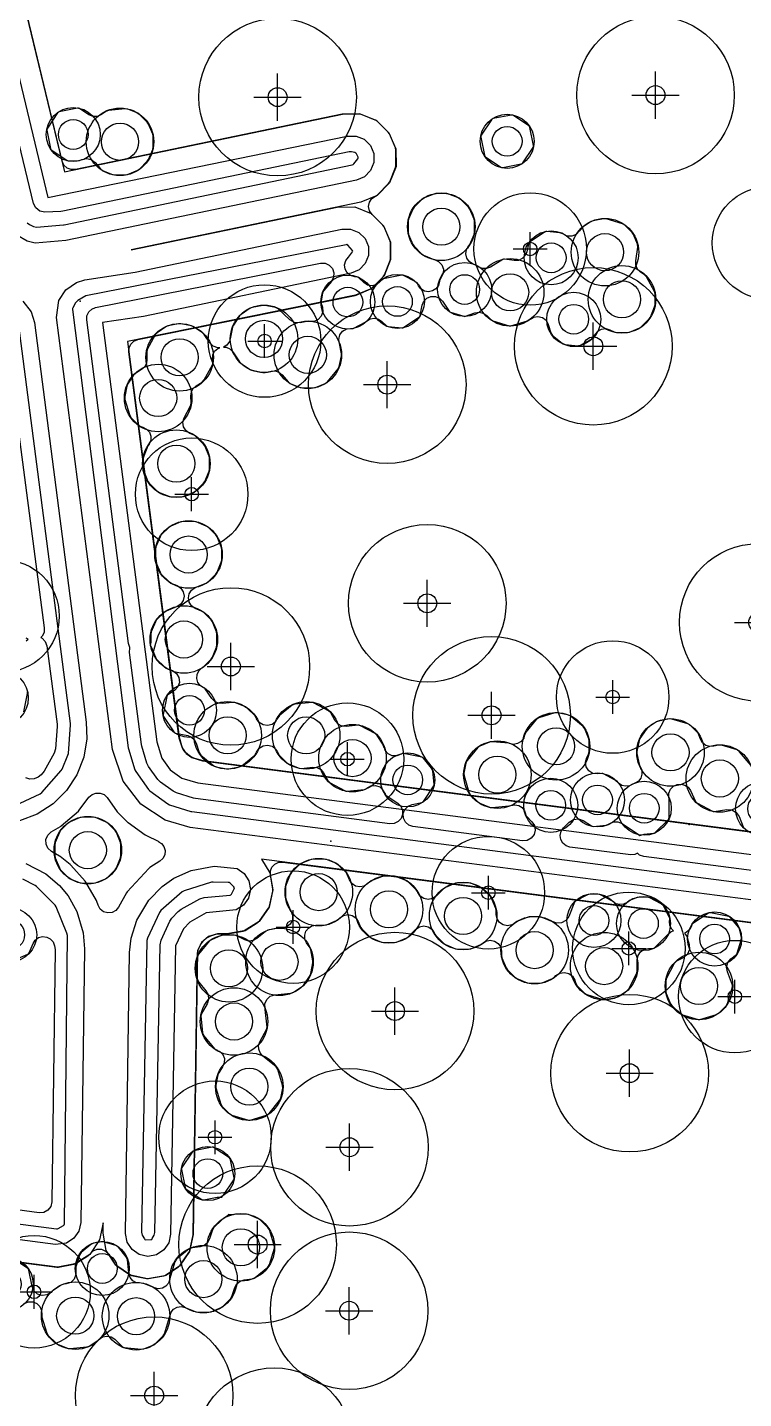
# Model space of a CAD drawing. Header units: metres. Extents: x 8738 to 9560, y -8972 to -7699.
# Drawn here: x 8926.9 to 8958.8, y -8822.8 to -8761.9 of the extents above; entities that cross this region are included whole.
import ezdxf

# ---------------------------------------------------------------- set-up
doc = ezdxf.new("R2010")
doc.units = ezdxf.units.M
for name, color, linetype in [('AI_GREENING_ALLOWED_ZONE', 4, 'Continuous'), ('AI_GREENING_EXCLUSIONS', 1, 'Continuous'), ('AI_GREENING_LAWN', 82, 'Continuous'), ('AI_GREENING_REJECTED', 6, 'Continuous'), ('AI_GREENING_SHRUBS', 92, 'Continuous'), ('AI_GREENING_TREES', 3, 'Continuous')]:
    doc.layers.add(name, color=color, linetype=linetype)

# ---------------------------------------------------------------- blocks, each defined once
blk = doc.blocks.new('AI_TREE')
for p, q in [((0, -0.3), (0, 0.3)), ((-0.3, 0), (0.3, 0))]:
    blk.add_line(p, q)
for radius in [1, 0.12]:
    blk.add_circle((0, 0), radius)
blk = doc.blocks.new('AI_SHRUB')
for radius in [1, 0.55]:
    blk.add_circle((0, 0), radius)

msp = doc.modelspace()

# ---------------------------------------------------------------- linework, layer by layer
at = {"layer": 'AI_GREENING_ALLOWED_ZONE'}
for points in [[(8965.293, -8798.415), (8934.768, -8794.462), (8934.687, -8794.445), (8934.333, -8794.337), (8934.186, -8794.265), (8934.068, -8794.18), (8933.954, -8794.066), (8933.869, -8793.948), (8933.797, -8793.802), (8933.689, -8793.448), (8933.672, -8793.367), (8931.452, -8776.294), (8931.463, -8776.108), (8931.541, -8775.939), (8931.676, -8775.81), (8931.849, -8775.739), (8941.499, -8773.78), (8941.547, -8773.765), (8942.197, -8773.489), (8942.277, -8773.435), (8942.755, -8772.949), (8942.808, -8772.868), (8943.064, -8772.236), (8943.082, -8772.141), (8943.076, -8771.459), (8943.056, -8771.365), (8942.79, -8770.737), (8942.736, -8770.657), (8942.253, -8770.183), (8942.143, -8770.021), (8942.104, -8769.83), (8942.14, -8769.639), (8942.247, -8769.476), (8942.408, -8769.366), (8942.435, -8769.355), (8942.515, -8769.3), (8942.993, -8768.814), (8943.046, -8768.733), (8943.301, -8768.101), (8943.319, -8768.006), (8943.314, -8767.324), (8943.294, -8767.23), (8943.028, -8766.602), (8942.973, -8766.522), (8942.487, -8766.044), (8942.406, -8765.991), (8941.774, -8765.736), (8941.679, -8765.718), (8940.973, -8765.724), (8940.924, -8765.729), (8929.07, -8768.191), (8928.878, -8768.194), (8928.7, -8768.124), (8928.561, -8767.993), (8928.482, -8767.819), (8926.292, -8758.727)], [(8919.961, -8815.882), (8928.247, -8816.946), (8928.324, -8816.944), (8929.004, -8816.818), (8929.094, -8816.782), (8929.666, -8816.411), (8929.77, -8816.309), (8929.773, -8816.313), (8929.861, -8816.227), (8930.043, -8816.155), (8930.238, -8816.157), (8930.417, -8816.234), (8930.553, -8816.374), (8930.846, -8816.825), (8930.913, -8816.894), (8931.475, -8817.28), (8931.564, -8817.318), (8932.231, -8817.46), (8932.327, -8817.461), (8932.998, -8817.337), (8933.088, -8817.301), (8933.659, -8816.93), (8933.729, -8816.862), (8934.115, -8816.3), (8934.153, -8816.212), (8934.3, -8815.52), (8934.305, -8815.472), (8934.501, -8803.008), (8934.548, -8802.806), (8934.63, -8802.628), (8934.756, -8802.461), (8934.911, -8802.327), (8935.094, -8802.226), (8935.307, -8802.161), (8935.463, -8802.14), (8935.782, -8802.147), (8935.83, -8802.144), (8936.526, -8802.022), (8936.616, -8801.987), (8937.192, -8801.621), (8937.262, -8801.554), (8937.653, -8800.996), (8937.692, -8800.908), (8937.841, -8800.242), (8937.843, -8800.146), (8937.736, -8799.534), (8937.738, -8799.348), (8937.809, -8799.176), (8937.937, -8799.041), (8938.106, -8798.963), (8938.292, -8798.952), (8964.78, -8802.381)]]:
    msp.add_lwpolyline(points, dxfattribs=at)
msp.add_lwpolyline([(8928.005, -8798.478), (8927.852, -8798.34), (8927.767, -8798.152), (8927.765, -8797.946), (8927.846, -8797.757), (8927.997, -8797.616), (8928.41, -8797.368), (8928.444, -8797.343), (8929.206, -8796.688), (8929.242, -8796.649), (8929.676, -8796.077), (8929.814, -8795.952), (8929.988, -8795.887), (8930.174, -8795.889), (8930.346, -8795.959), (8930.48, -8796.087), (8930.934, -8796.718), (8930.961, -8796.749), (8931.388, -8797.175), (8931.418, -8797.201), (8932.171, -8797.743), (8932.206, -8797.764), (8932.774, -8798.045), (8932.772, -8798.049), (8932.894, -8798.124), (8933.006, -8798.269), (8933.057, -8798.445), (8933.042, -8798.628), (8932.962, -8798.792), (8932.828, -8798.917), (8932.384, -8799.199), (8932.336, -8799.24), (8931.374, -8800.271), (8931.337, -8800.322), (8930.994, -8800.953), (8930.872, -8801.101), (8930.703, -8801.192), (8930.512, -8801.213), (8930.328, -8801.16), (8930.177, -8801.042), (8930.081, -8800.875), (8930.025, -8800.709), (8930.004, -8800.664), (8929.53, -8799.847), (8929.5, -8799.807), (8928.865, -8799.092), (8928.836, -8799.064), (8928.4, -8798.709), (8928.367, -8798.686), (8928.005, -8798.478)], close=True, dxfattribs=at)
at = {"layer": 'AI_GREENING_EXCLUSIONS'}
for points in [[(8925.258, -8758.646), (8927.843, -8769.426), (8941.152, -8766.703), (8941.542, -8766.7), (8941.903, -8766.846), (8942.182, -8767.119), (8942.334, -8767.479), (8942.337, -8767.869), (8942.191, -8768.231), (8941.918, -8768.509), (8941.558, -8768.661), (8928.642, -8771.341), (8927.284, -8771.462), (8926.931, -8771.376), (8926.475, -8771.1), (8926.142, -8770.676), (8926.006, -8770.334), (8923.365, -8759.504)], [(8926.261, -8758.6), (8928.595, -8768.29), (8940.948, -8765.724), (8941.728, -8765.717), (8942.452, -8766.01), (8943.008, -8766.557), (8943.313, -8767.275), (8943.32, -8768.056), (8943.027, -8768.779), (8942.48, -8769.335), (8941.762, -8769.64), (8931.545, -8771.762), (8940.71, -8769.859), (8941.491, -8769.852), (8942.214, -8770.144), (8942.771, -8770.692), (8943.075, -8771.41), (8943.082, -8772.19), (8942.789, -8772.914), (8942.242, -8773.47), (8941.524, -8773.775), (8931.392, -8775.832), (8933.677, -8793.408), (8933.821, -8793.881), (8934.002, -8794.132), (8934.254, -8794.313), (8934.727, -8794.457), (8965.318, -8798.418)], [(8964.932, -8801.393), (8934.177, -8797.411), (8933.065, -8797.088), (8931.986, -8796.378), (8931.192, -8795.365), (8930.724, -8793.96), (8928.228, -8774.764), (8928.335, -8773.999), (8928.645, -8773.528), (8929.116, -8773.202), (8929.49, -8773.087), (8931.722, -8772.747), (8940.914, -8770.838), (8941.304, -8770.834), (8941.666, -8770.981), (8941.944, -8771.254), (8942.096, -8771.613), (8942.096, -8771.613), (8942.1, -8772.004), (8941.953, -8772.365), (8941.68, -8772.644), (8941.321, -8772.796), (8932.103, -8774.711), (8930.275, -8774.991), (8932.696, -8793.619), (8932.913, -8794.331), (8933.286, -8794.849), (8933.804, -8795.222), (8934.516, -8795.438), (8965.189, -8799.409)], [(8926.739, -8774.038), (8927.102, -8774.506), (8927.248, -8774.98), (8929.556, -8792.733), (8929.579, -8793.472), (8929.445, -8794.298), (8929.143, -8795.076), (8928.681, -8795.781), (8928.08, -8796.374), (8927.375, -8796.824), (8926.594, -8797.117)], [(8964.804, -8802.385), (8937.337, -8798.828), (8937.717, -8799.426), (8937.851, -8800.194), (8937.682, -8800.956), (8937.233, -8801.595), (8936.575, -8802.013), (8935.806, -8802.148), (8935.383, -8802.138), (8934.991, -8802.257), (8934.675, -8802.531), (8934.503, -8802.902), (8934.305, -8815.496), (8934.143, -8816.26), (8933.701, -8816.903), (8933.046, -8817.328), (8932.279, -8817.47), (8931.516, -8817.308), (8930.872, -8816.866), (8930.447, -8816.211), (8930.305, -8815.444), (8930.311, -8814.978), (8930.149, -8815.741), (8929.707, -8816.384), (8929.053, -8816.809), (8928.285, -8816.951), (8919.955, -8815.881)], [(8926.874, -8799.011), (8927.753, -8799.472), (8928.362, -8799.994), (8928.744, -8800.459), (8929.133, -8801.153), (8929.414, -8802.104), (8929.47, -8802.805), (8929.311, -8814.965), (8929.23, -8815.346), (8929.009, -8815.668), (8928.682, -8815.88), (8928.183, -8815.943), (8920.128, -8814.896)]]:
    msp.add_lwpolyline(points, dxfattribs=at)
msp.add_lwpolyline([(8936.213, -8801.081), (8934.891, -8801.214), (8934.16, -8801.617), (8933.872, -8801.926), (8933.523, -8802.678), (8933.305, -8815.483), (8933.224, -8815.865), (8933.003, -8816.187), (8932.676, -8816.399), (8932.292, -8816.47), (8931.91, -8816.389), (8931.589, -8816.168), (8931.376, -8815.841), (8931.305, -8815.457), (8931.474, -8802.966), (8931.549, -8802.336), (8931.8, -8801.536), (8932.337, -8800.64), (8932.929, -8800.037), (8933.45, -8799.674), (8934.213, -8799.329), (8935.24, -8799.134), (8936.256, -8799.234), (8936.575, -8799.458), (8936.784, -8799.787), (8936.852, -8800.171), (8936.767, -8800.552), (8936.543, -8800.872), (8936.213, -8801.081)], close=True, dxfattribs=at)
at = {"layer": 'AI_GREENING_LAWN'}
for points in [[(8926.932, -8770.55), (8927.026, -8770.633), (8927.209, -8770.724), (8927.34, -8770.75), (8928.539, -8770.648), (8928.569, -8770.644), (8941.374, -8767.984), (8941.412, -8767.969), (8941.443, -8767.942), (8941.625, -8767.716), (8941.645, -8767.678), (8941.634, -8767.637), (8941.567, -8767.498), (8941.535, -8767.458), (8941.489, -8767.435), (8941.348, -8767.401), (8941.24, -8767.4), (8928.509, -8770.044), (8928.424, -8770.054), (8927.711, -8770.078), (8927.489, -8770.034), (8927.31, -8769.897), (8927.208, -8769.695), (8924.578, -8758.773)], [(8959.097, -8794.668), (8958.591, -8794.053), (8958.473, -8793.974), (8957.777, -8793.763), (8957.644, -8793.76), (8957.449, -8793.811), (8957.264, -8793.824), (8957.088, -8793.769), (8956.943, -8793.653), (8956.85, -8793.493), (8956.784, -8793.303), (8956.726, -8793.21), (8956.395, -8792.879), (8956.293, -8792.818), (8955.577, -8792.601), (8955.458, -8792.595), (8954.992, -8792.687), (8954.903, -8792.724), (8954.498, -8792.995), (8954.43, -8793.063), (8954.16, -8793.468), (8954.123, -8793.557), (8954.028, -8794.035), (8954.028, -8794.131), (8954.123, -8794.609), (8954.16, -8794.698), (8954.17, -8794.713), (8954.241, -8794.875), (8954.25, -8795.052), (8954.198, -8795.222), (8954.089, -8795.362), (8953.939, -8795.455), (8953.795, -8795.512), (8953.698, -8795.563), (8953.523, -8795.585), (8953.351, -8795.545), (8953.204, -8795.448), (8953.063, -8795.314), (8952.541, -8795.035), (8952.507, -8795.023), (8952.472, -8795.021), (8952.286, -8795.039), (8952.073, -8795.014), (8951.891, -8794.902), (8951.772, -8794.724), (8951.738, -8794.512), (8951.796, -8794.306), (8951.876, -8794.158), (8951.905, -8794.042), (8951.905, -8793.567), (8951.886, -8793.473), (8951.704, -8793.034), (8951.633, -8792.938), (8951.055, -8792.464), (8950.947, -8792.413), (8950.494, -8792.323), (8950.374, -8792.329), (8949.671, -8792.542), (8949.553, -8792.621), (8949.095, -8793.179), (8949.017, -8793.367), (8948.993, -8793.449), (8948.882, -8793.595), (8948.726, -8793.691), (8948.546, -8793.724), (8948.366, -8793.691), (8948.332, -8793.678), (8947.595, -8793.605), (8947.476, -8793.623), (8947.049, -8793.799), (8946.953, -8793.871), (8946.479, -8794.449), (8946.428, -8794.557), (8946.338, -8795.01), (8946.344, -8795.129), (8946.561, -8795.845), (8946.622, -8795.947), (8946.958, -8796.283), (8947.038, -8796.336), (8947.476, -8796.518), (8947.595, -8796.535), (8948.339, -8796.462), (8948.418, -8796.434), (8948.596, -8796.405), (8948.773, -8796.441), (8948.926, -8796.537), (8949.034, -8796.682), (8949.071, -8796.808), (8949.072, -8796.808), (8949.095, -8796.889), (8949.118, -8796.922), (8949.358, -8797.162), (8949.47, -8797.334), (8949.504, -8797.537), (8949.453, -8797.736), (8949.326, -8797.898), (8949.145, -8797.995), (8948.94, -8798.011), (8944.073, -8797.381), (8943.883, -8797.316), (8943.735, -8797.183), (8943.65, -8797.002), (8943.644, -8796.802), (8943.716, -8796.616), (8943.855, -8796.472), (8944.039, -8796.395), (8944.461, -8796.311), (8944.504, -8796.293), (8944.537, -8796.261), (8944.996, -8795.574), (8945.012, -8795.536), (8945.015, -8795.495), (8944.958, -8794.918), (8944.904, -8794.787), (8944.536, -8794.339), (8944.505, -8794.312), (8944.467, -8794.298), (8943.656, -8794.136), (8943.61, -8794.136), (8943.568, -8794.154), (8943.549, -8794.166), (8943.359, -8794.241), (8943.156, -8794.234), (8942.972, -8794.146), (8942.838, -8793.993), (8942.802, -8793.88), (8942.8, -8793.881), (8942.739, -8793.711), (8942.482, -8793.327), (8942.393, -8793.246), (8941.713, -8792.883), (8941.679, -8792.87), (8941.642, -8792.869), (8941.112, -8792.93), (8940.918, -8792.914), (8940.744, -8792.825), (8940.618, -8792.676), (8940.425, -8792.329), (8940.326, -8792.232), (8939.654, -8791.873), (8939.621, -8791.861), (8939.585, -8791.859), (8938.829, -8791.933), (8938.698, -8791.988), (8938.139, -8792.446), (8938.028, -8792.612), (8937.971, -8792.718), (8937.811, -8792.843), (8937.614, -8792.894), (8937.413, -8792.863), (8937.242, -8792.754), (8937.127, -8792.586), (8937.108, -8792.538), (8937.054, -8792.458), (8936.71, -8792.114), (8936.63, -8792.06), (8936.19, -8791.878), (8936.074, -8791.86), (8935.594, -8791.903), (8935.42, -8791.888), (8935.262, -8791.814), (8935.139, -8791.69), (8934.837, -8791.255), (8934.804, -8791.223), (8934.772, -8791.21), (8934.621, -8791.113), (8934.514, -8790.97), (8934.464, -8790.797), (8934.478, -8790.618), (8934.555, -8790.456), (8934.684, -8790.331), (8934.762, -8790.279), (8935.106, -8789.935), (8935.16, -8789.854), (8935.346, -8789.405), (8935.365, -8789.31), (8935.365, -8788.823), (8935.346, -8788.729), (8935.16, -8788.279), (8935.106, -8788.198), (8934.762, -8787.854), (8934.682, -8787.801), (8934.401, -8787.684), (8934.238, -8787.576), (8934.13, -8787.414), (8934.092, -8787.222), (8934.13, -8787.031), (8934.238, -8786.869), (8934.401, -8786.76), (8934.89, -8786.558), (8934.97, -8786.504), (8935.314, -8786.16), (8935.368, -8786.079), (8935.554, -8785.63), (8935.573, -8785.535), (8935.573, -8785.048), (8935.554, -8784.953), (8935.368, -8784.504), (8935.314, -8784.423), (8934.97, -8784.079), (8934.89, -8784.026), (8934.44, -8783.839), (8934.345, -8783.82), (8933.859, -8783.82), (8933.764, -8783.839), (8933.314, -8784.026), (8933.234, -8784.079), (8932.89, -8784.423), (8932.836, -8784.504), (8932.65, -8784.953), (8932.631, -8785.048), (8932.631, -8785.535), (8932.65, -8785.63), (8932.836, -8786.079), (8932.89, -8786.16), (8933.234, -8786.504), (8933.314, -8786.558), (8933.595, -8786.674), (8933.757, -8786.783), (8933.866, -8786.945), (8933.904, -8787.136), (8933.866, -8787.327), (8933.757, -8787.49), (8933.595, -8787.598), (8933.106, -8787.801), (8933.026, -8787.854), (8932.682, -8788.198), (8932.628, -8788.279), (8932.442, -8788.729), (8932.423, -8788.823), (8932.423, -8789.184), (8932.395, -8789.331), (8932.436, -8789.392), (8932.628, -8789.854), (8932.682, -8789.935), (8933.026, -8790.279), (8933.106, -8790.333), (8933.387, -8790.449), (8933.563, -8790.572), (8933.671, -8790.757), (8933.692, -8790.97), (8933.622, -8791.172), (8933.474, -8791.327), (8933.186, -8791.519), (8933.153, -8791.552), (8933.135, -8791.595), (8932.975, -8792.399), (8932.975, -8792.445), (8932.993, -8792.488), (8933.449, -8793.17), (8933.481, -8793.203), (8933.524, -8793.221), (8934.063, -8793.333), (8934.226, -8793.398), (8934.356, -8793.515), (8934.437, -8793.67), (8934.572, -8794.091), (8934.65, -8794.205), (8935.22, -8794.673), (8935.328, -8794.724), (8935.793, -8794.816), (8935.89, -8794.816), (8936.355, -8794.724), (8936.463, -8794.673), (8937.041, -8794.199), (8937.112, -8794.102), (8937.127, -8794.067), (8937.242, -8793.899), (8937.413, -8793.79), (8937.614, -8793.759), (8937.81, -8793.81), (8937.971, -8793.935), (8938.032, -8794.048), (8938.126, -8794.203), (8938.461, -8794.539), (8938.541, -8794.593), (8938.978, -8794.773), (8939.1, -8794.79), (8939.604, -8794.733), (8939.799, -8794.749), (8939.972, -8794.838), (8940.098, -8794.986), (8940.291, -8795.334), (8940.39, -8795.431), (8941.062, -8795.79), (8941.096, -8795.802), (8941.131, -8795.804), (8941.923, -8795.726), (8941.959, -8795.716), (8941.99, -8795.697), (8942.024, -8795.668), (8942.204, -8795.569), (8942.408, -8795.55), (8942.603, -8795.616), (8942.755, -8795.754), (8942.811, -8795.881), (8942.816, -8795.879), (8942.852, -8795.965), (8942.885, -8795.997), (8943.394, -8796.338), (8943.529, -8796.471), (8943.605, -8796.646), (8943.609, -8796.837), (8943.543, -8797.015), (8943.414, -8797.155), (8943.242, -8797.237), (8943.052, -8797.249), (8934.41, -8796.13), (8934.328, -8796.113), (8933.569, -8795.882), (8933.423, -8795.81), (8932.851, -8795.398), (8932.737, -8795.285), (8932.325, -8794.713), (8932.252, -8794.566), (8932.022, -8793.807), (8932.004, -8793.726), (8931.478, -8789.647), (8931.494, -8789.443), (8931.496, -8789.439), (8931.485, -8789.426), (8931.427, -8789.248), (8929.574, -8774.872), (8929.585, -8774.685), (8929.664, -8774.515), (8929.8, -8774.387), (8929.973, -8774.317), (8939.966, -8772.349), (8940.169, -8772.351), (8940.354, -8772.434), (8940.492, -8772.583), (8940.558, -8772.775), (8940.543, -8772.977), (8940.449, -8773.157), (8940.111, -8773.569), (8940.06, -8773.678), (8939.992, -8774.016), (8939.998, -8774.135), (8940.048, -8774.3), (8940.066, -8774.504), (8940.001, -8774.698), (8940.001, -8774.698), (8939.863, -8774.849), (8939.677, -8774.933), (8939.472, -8774.935), (8939.452, -8774.931), (8939.352, -8774.932), (8939.055, -8774.996), (8938.814, -8774.989), (8938.605, -8774.87), (8938.082, -8774.375), (8937.961, -8774.312), (8937.505, -8774.222), (8937.408, -8774.222), (8936.931, -8774.317), (8936.842, -8774.354), (8936.437, -8774.624), (8936.369, -8774.692), (8936.098, -8775.097), (8936.061, -8775.186), (8935.957, -8775.712), (8935.946, -8775.71), (8935.922, -8775.823), (8935.796, -8775.992), (8935.649, -8776.074), (8935.768, -8776.078), (8935.94, -8776.154), (8936.072, -8776.288), (8936.369, -8776.732), (8936.437, -8776.8), (8936.842, -8777.07), (8936.931, -8777.107), (8937.406, -8777.202), (8937.507, -8777.201), (8937.771, -8777.144), (8937.949, -8777.138), (8938.118, -8777.194), (8938.256, -8777.306), (8938.53, -8777.624), (8938.622, -8777.691), (8939.064, -8777.874), (8939.158, -8777.892), (8939.645, -8777.892), (8939.74, -8777.874), (8940.178, -8777.692), (8940.274, -8777.621), (8940.748, -8777.043), (8940.8, -8776.935), (8940.892, -8776.47), (8940.892, -8776.373), (8940.788, -8775.847), (8940.796, -8775.846), (8940.775, -8775.732), (8940.821, -8775.533), (8940.942, -8775.368), (8941.12, -8775.266), (8941.324, -8775.244), (8941.378, -8775.25), (8941.413, -8775.248), (8941.447, -8775.236), (8941.974, -8774.954), (8942.011, -8774.921), (8942.171, -8774.823), (8942.357, -8774.791), (8942.54, -8774.83), (8942.697, -8774.934), (8942.895, -8775.128), (8942.928, -8775.151), (8942.967, -8775.162), (8943.576, -8775.222), (8943.617, -8775.219), (8943.654, -8775.202), (8944.341, -8774.743), (8944.374, -8774.71), (8944.392, -8774.668), (8944.48, -8774.221), (8944.555, -8774.041), (8944.693, -8773.903), (8944.873, -8773.828), (8945.068, -8773.828), (8945.249, -8773.903), (8945.387, -8774.041), (8945.68, -8774.481), (8945.709, -8774.51), (8945.746, -8774.529), (8946.332, -8774.707), (8946.371, -8774.712), (8946.409, -8774.705), (8946.822, -8774.555), (8947.01, -8774.525), (8947.196, -8774.567), (8947.352, -8774.677), (8947.513, -8774.842), (8947.618, -8774.907), (8948.355, -8775.13), (8948.39, -8775.136), (8948.426, -8775.13), (8949.165, -8774.906), (8949.32, -8774.813), (8949.321, -8774.814), (8949.426, -8774.745), (8949.628, -8774.711), (8949.826, -8774.761), (8949.988, -8774.886), (8950.086, -8775.066), (8950.199, -8775.436), (8950.278, -8775.554), (8950.701, -8775.902), (8950.833, -8775.956), (8951.415, -8776.014), (8951.451, -8776.012), (8951.485, -8776), (8952.002, -8775.724), (8952.102, -8775.624), (8952.16, -8775.515), (8952.282, -8775.368), (8952.449, -8775.277), (8952.639, -8775.255), (8952.823, -8775.305), (8953.016, -8775.401), (8953.125, -8775.427), (8953.604, -8775.427), (8953.698, -8775.408), (8954.148, -8775.222), (8954.228, -8775.168), (8954.573, -8774.824), (8954.626, -8774.744), (8954.813, -8774.294), (8954.831, -8774.199), (8954.831, -8773.725), (8954.802, -8773.609), (8954.45, -8772.95), (8954.369, -8772.861), (8954.191, -8772.743), (8954.055, -8772.611), (8953.979, -8772.438), (8953.972, -8772.249), (8954.067, -8771.636), (8954.052, -8771.504), (8953.873, -8771.073), (8953.819, -8770.992), (8953.484, -8770.657), (8953.381, -8770.595), (8952.666, -8770.378), (8952.546, -8770.372), (8952.081, -8770.465), (8951.992, -8770.502), (8951.593, -8770.769), (8951.518, -8770.848), (8951.477, -8770.915), (8951.333, -8771.07), (8951.137, -8771.151), (8950.926, -8771.144), (8950.736, -8771.05), (8950.731, -8771.046), (8950.602, -8770.994), (8950.024, -8770.937), (8949.983, -8770.94), (8949.945, -8770.957), (8949.257, -8771.416), (8949.225, -8771.448), (8949.207, -8771.49), (8949.13, -8771.843), (8949.058, -8772.013), (8948.93, -8772.145), (8948.761, -8772.222), (8948.577, -8772.232), (8948.14, -8772.175), (8948.099, -8772.177), (8948.062, -8772.192), (8947.515, -8772.524), (8947.336, -8772.59), (8947.146, -8772.584), (8946.971, -8772.507), (8946.883, -8772.446), (8946.75, -8772.398), (8946.58, -8772.293), (8946.465, -8772.131), (8946.422, -8771.936), (8946.459, -8771.741), (8946.524, -8771.642), (8946.518, -8771.639), (8946.599, -8771.517), (8946.786, -8771.068), (8946.804, -8770.973), (8946.804, -8770.486), (8946.786, -8770.391), (8946.599, -8769.942), (8946.546, -8769.861), (8946.201, -8769.517), (8946.121, -8769.463), (8945.671, -8769.277), (8945.577, -8769.258), (8945.09, -8769.258), (8944.995, -8769.277), (8944.545, -8769.463), (8944.465, -8769.517), (8944.121, -8769.861), (8944.067, -8769.942), (8943.881, -8770.391), (8943.862, -8770.486), (8943.862, -8770.973), (8943.881, -8771.068), (8944.067, -8771.517), (8944.121, -8771.598), (8944.465, -8771.942), (8944.545, -8771.996), (8944.995, -8772.182), (8945.026, -8772.188), (8945.214, -8772.268), (8945.355, -8772.417), (8945.424, -8772.61), (8945.41, -8772.814), (8945.315, -8772.996), (8945.309, -8773.002), (8945.255, -8773.133), (8945.252, -8773.165), (8945.202, -8773.339), (8945.093, -8773.484), (8944.939, -8773.58), (8944.761, -8773.616), (8944.583, -8773.585), (8944.426, -8773.493), (8944.313, -8773.352), (8944.268, -8773.266), (8944.167, -8773.166), (8943.656, -8772.893), (8943.617, -8772.88), (8943.576, -8772.881), (8942.76, -8773.043), (8942.721, -8773.058), (8942.69, -8773.085), (8942.622, -8773.168), (8942.461, -8773.297), (8942.262, -8773.351), (8942.059, -8773.319), (8941.885, -8773.208), (8941.67, -8772.997), (8941.636, -8772.974), (8941.597, -8772.963), (8941.484, -8772.952), (8941.299, -8772.897), (8941.149, -8772.776), (8941.057, -8772.607), (8941.034, -8772.416), (8941.086, -8772.23), (8941.204, -8772.078), (8941.206, -8772.076), (8941.389, -8771.849), (8941.408, -8771.815), (8941.387, -8771.781), (8941.173, -8771.549), (8941.142, -8771.525), (8941.102, -8771.526), (8929.607, -8773.777), (8929.53, -8773.806), (8929.174, -8774.013), (8929.082, -8774.107), (8928.962, -8774.327), (8928.949, -8774.363), (8928.948, -8774.401), (8931.42, -8793.877), (8931.429, -8793.919), (8931.716, -8794.86), (8931.752, -8794.931), (8932.323, -8795.733), (8932.379, -8795.79), (8933.175, -8796.368), (8933.247, -8796.404), (8934.207, -8796.702), (8934.249, -8796.711), (8964.974, -8800.692)], [(8926.4, -8796.439), (8927.505, -8795.922), (8927.585, -8795.862), (8928.44, -8794.892), (8928.483, -8794.823), (8928.742, -8794.204), (8928.76, -8794.128), (8928.86, -8792.852), (8928.859, -8792.8), (8926.56, -8775.121)], [(8925.974, -8775.536), (8927.692, -8788.551), (8927.679, -8788.748), (8927.591, -8788.924), (8927.53, -8788.976), (8927.598, -8789.008), (8927.732, -8789.156), (8927.797, -8789.345), (8928.258, -8792.833), (8928.26, -8792.938), (8928.182, -8793.918), (8928.122, -8794.119), (8927.682, -8794.92), (8927.546, -8795.078), (8927.412, -8795.179), (8927.239, -8795.263), (8927.047, -8795.276), (8926.864, -8795.216)], [(8926.888, -8789.128), (8926.969, -8789.05), (8926.881, -8789.004)], [(8926.788, -8792.285), (8926.95, -8791.471), (8926.951, -8791.43), (8926.938, -8791.391)], [(8965.051, -8800.097), (8954.333, -8798.71), (8954.138, -8798.641), (8954.057, -8798.565), (8953.938, -8798.622), (8953.748, -8798.634), (8951.051, -8798.285), (8950.876, -8798.228), (8950.733, -8798.111), (8950.642, -8797.95), (8950.616, -8797.767), (8950.658, -8797.587), (8950.762, -8797.435), (8951.018, -8797.18), (8951.209, -8797.061), (8951.432, -8797.037), (8951.643, -8797.114), (8952.005, -8797.348), (8952.042, -8797.364), (8952.082, -8797.367), (8952.664, -8797.31), (8952.797, -8797.257), (8952.973, -8797.172), (8953.179, -8797.165), (8953.371, -8797.241), (8954.09, -8797.722), (8954.149, -8797.78), (8954.151, -8797.779), (8954.348, -8797.716), (8954.766, -8797.675), (8954.806, -8797.664), (8954.839, -8797.64), (8955.423, -8797.056), (8955.449, -8797.018), (8955.458, -8796.972), (8955.458, -8796.146), (8955.446, -8796.075), (8955.449, -8795.89), (8955.518, -8795.719), (8955.645, -8795.585), (8955.812, -8795.506), (8955.823, -8795.503), (8955.995, -8795.489), (8956.162, -8795.534), (8956.303, -8795.633), (8956.403, -8795.775), (8956.633, -8796.267), (8956.655, -8796.299), (8956.686, -8796.322), (8957.382, -8796.695), (8957.419, -8796.707), (8957.458, -8796.707), (8958.022, -8796.62), (8958.244, -8796.635), (8958.437, -8796.745), (8958.563, -8796.928), (8958.746, -8797.386), (8958.772, -8797.425)], [(8921.949, -8814.428), (8928.237, -8815.244), (8928.277, -8815.243), (8928.314, -8815.229), (8928.55, -8815.092), (8928.58, -8815.066), (8928.588, -8815.027), (8928.716, -8802.215), (8928.698, -8802.119), (8928.221, -8800.949), (8928.167, -8800.868), (8927.337, -8800.041), (8927.279, -8799.997), (8926.74, -8799.71)], [(8926.546, -8803.217), (8926.956, -8803.051), (8926.995, -8803.025), (8927.021, -8802.986), (8927.192, -8802.572), (8927.291, -8802.42), (8927.439, -8802.312), (8927.614, -8802.265), (8927.796, -8802.284), (8927.958, -8802.366), (8928.08, -8802.502), (8928.146, -8802.671), (8928.161, -8802.754), (8928.17, -8802.852), (8928.023, -8814.045), (8927.976, -8814.25), (8927.85, -8814.418), (8927.665, -8814.518), (8927.456, -8814.534), (8919.08, -8813.391)], [(8926.803, -8818.56), (8926.983, -8818.486), (8927.178, -8818.486), (8927.358, -8818.56), (8927.496, -8818.698), (8927.571, -8818.878), (8927.571, -8818.983), (8927.574, -8818.983), (8927.583, -8819.164), (8927.8, -8819.879), (8927.861, -8819.982), (8928.197, -8820.317), (8928.277, -8820.371), (8928.715, -8820.552), (8928.833, -8820.57), (8929.577, -8820.496), (8929.69, -8820.456), (8930.086, -8820.191), (8930.122, -8820.156), (8930.283, -8820.05), (8930.471, -8820.012), (8930.66, -8820.049), (8930.821, -8820.154), (8931.165, -8820.487), (8931.198, -8820.51), (8931.237, -8820.52), (8932, -8820.596), (8932.119, -8820.578), (8932.557, -8820.396), (8932.637, -8820.343), (8932.973, -8820.007), (8933.034, -8819.905), (8933.258, -8819.166), (8933.264, -8819.127), (8933.322, -8818.956), (8933.438, -8818.817), (8933.595, -8818.727), (8933.773, -8818.7), (8933.95, -8818.738), (8934.424, -8818.934), (8934.519, -8818.953), (8935.006, -8818.953), (8935.1, -8818.934), (8935.55, -8818.748), (8935.63, -8818.694), (8935.967, -8818.357), (8936.028, -8818.259), (8936.158, -8817.853), (8936.248, -8817.689), (8936.392, -8817.569), (8936.57, -8817.511), (8936.932, -8817.463), (8937.056, -8817.41), (8937.617, -8816.949), (8937.696, -8816.831), (8937.917, -8816.104), (8937.922, -8816.068), (8937.917, -8816.033), (8937.693, -8815.294), (8937.631, -8815.191), (8937.296, -8814.856), (8937.215, -8814.802), (8936.766, -8814.616), (8936.671, -8814.597), (8936.184, -8814.597), (8936.08, -8814.618), (8935.899, -8814.621), (8935.871, -8814.61), (8935.832, -8814.676), (8935.66, -8814.794), (8935.64, -8814.802), (8935.559, -8814.856), (8935.222, -8815.193), (8935.162, -8815.292), (8935.031, -8815.697), (8934.942, -8815.862), (8934.798, -8815.981), (8934.62, -8816.04), (8934.258, -8816.087), (8934.134, -8816.141), (8933.572, -8816.602), (8933.494, -8816.72), (8933.273, -8817.447), (8933.267, -8817.486), (8933.209, -8817.657), (8933.094, -8817.796), (8932.936, -8817.885), (8932.758, -8817.912), (8932.581, -8817.874), (8932.118, -8817.683), (8932.001, -8817.665), (8931.988, -8817.666), (8931.794, -8817.646), (8931.623, -8817.554), (8931.5, -8817.404), (8931.443, -8817.217), (8931.385, -8816.623), (8931.331, -8816.492), (8930.983, -8816.068), (8930.865, -8815.989), (8930.328, -8815.827), (8930.208, -8815.821), (8929.87, -8815.888), (8929.762, -8815.939), (8929.329, -8816.295), (8929.25, -8816.413), (8929.09, -8816.94), (8929.088, -8817.121), (8929.098, -8817.277), (8929.021, -8817.476), (8928.868, -8817.624), (8928.667, -8817.696), (8928.548, -8817.711), (8928.443, -8817.751), (8928.045, -8818.017), (8927.993, -8818.069), (8927.813, -8818.184), (8927.6, -8818.214), (8927.395, -8818.151), (8927.235, -8818.009), (8927.149, -8817.813), (8927.004, -8817.084), (8926.986, -8817.041), (8926.954, -8817.008), (8926.272, -8816.553)]]:
    msp.add_lwpolyline(points, dxfattribs=at)
for points in [[(8932.322, -8766.167), (8932.268, -8766.087), (8931.924, -8765.742), (8931.844, -8765.689), (8931.406, -8765.507), (8931.287, -8765.49), (8930.547, -8765.563), (8930.429, -8765.607), (8930.234, -8765.745), (8930.053, -8765.825), (8929.855, -8765.829), (8929.671, -8765.756), (8929.251, -8765.481), (8929.209, -8765.464), (8929.163, -8765.464), (8928.358, -8765.624), (8928.315, -8765.642), (8928.282, -8765.675), (8927.827, -8766.356), (8927.809, -8766.399), (8927.809, -8766.446), (8927.969, -8767.25), (8927.987, -8767.293), (8928.02, -8767.326), (8928.712, -8767.788), (8928.744, -8767.803), (8928.779, -8767.808), (8929.156, -8767.808), (8929.26, -8767.786), (8929.354, -8767.742), (8929.564, -8767.697), (8929.774, -8767.743), (8929.945, -8767.874), (8930.184, -8768.156), (8930.278, -8768.225), (8930.718, -8768.407), (8930.813, -8768.426), (8931.299, -8768.426), (8931.394, -8768.407), (8931.844, -8768.221), (8931.924, -8768.167), (8932.268, -8767.823), (8932.322, -8767.743), (8932.508, -8767.293), (8932.527, -8767.198), (8932.527, -8766.711), (8932.508, -8766.617), (8932.322, -8766.167)], [(8947.641, -8765.928), (8947.598, -8765.945), (8947.565, -8765.978), (8947.11, -8766.66), (8947.092, -8766.703), (8947.092, -8766.749), (8947.252, -8767.553), (8947.27, -8767.596), (8947.303, -8767.629), (8947.984, -8768.085), (8948.027, -8768.102), (8948.074, -8768.102), (8948.878, -8767.942), (8948.921, -8767.925), (8948.953, -8767.892), (8949.409, -8767.21), (8949.427, -8767.167), (8949.427, -8767.121), (8949.267, -8766.317), (8949.249, -8766.274), (8949.216, -8766.241), (8948.534, -8765.785), (8948.492, -8765.768), (8948.445, -8765.768), (8947.641, -8765.928)], [(8932.148, -8776.962), (8932.016, -8777.079), (8931.737, -8777.249), (8931.661, -8777.323), (8931.393, -8777.723), (8931.356, -8777.812), (8931.264, -8778.278), (8931.27, -8778.397), (8931.487, -8779.112), (8931.548, -8779.215), (8931.875, -8779.542), (8931.977, -8779.603), (8932.075, -8779.633), (8932.239, -8779.718), (8932.361, -8779.858), (8932.423, -8780.033), (8932.418, -8780.218), (8932.345, -8780.389), (8932.294, -8780.466), (8932.107, -8780.916), (8932.089, -8781.01), (8932.089, -8781.497), (8932.107, -8781.592), (8932.294, -8782.042), (8932.347, -8782.122), (8932.692, -8782.466), (8932.772, -8782.52), (8933.222, -8782.706), (8933.316, -8782.725), (8933.803, -8782.725), (8933.898, -8782.706), (8934.348, -8782.52), (8934.428, -8782.466), (8934.772, -8782.122), (8934.826, -8782.042), (8935.012, -8781.592), (8935.031, -8781.497), (8935.031, -8781.01), (8935.012, -8780.916), (8934.826, -8780.466), (8934.772, -8780.386), (8934.428, -8780.041), (8934.348, -8779.988), (8934.161, -8779.911), (8933.991, -8779.793), (8933.882, -8779.617), (8933.854, -8779.412), (8933.912, -8779.213), (8934.191, -8778.69), (8934.22, -8778.564), (8934.206, -8778.241), (8934.229, -8778.066), (8934.312, -8777.91), (8934.445, -8777.792), (8934.712, -8777.629), (8934.801, -8777.535), (8935.162, -8776.859), (8935.174, -8776.825), (8935.176, -8776.789), (8935.159, -8776.615), (8935.176, -8776.427), (8935.261, -8776.259), (8935.402, -8776.135), (8935.486, -8776.105), (8935.401, -8776.112), (8935.202, -8776.041), (8935.051, -8775.894), (8934.796, -8775.514), (8934.728, -8775.445), (8934.323, -8775.175), (8934.234, -8775.138), (8933.757, -8775.043), (8933.66, -8775.043), (8933.183, -8775.138), (8933.093, -8775.175), (8932.699, -8775.438), (8932.619, -8775.527), (8932.269, -8776.181), (8932.24, -8776.308), (8932.254, -8776.63), (8932.231, -8776.806), (8932.148, -8776.962)], [(8930.495, -8797.214), (8930.414, -8797.16), (8929.965, -8796.974), (8929.87, -8796.955), (8929.383, -8796.955), (8929.288, -8796.974), (8928.839, -8797.16), (8928.758, -8797.214), (8928.414, -8797.558), (8928.361, -8797.638), (8928.174, -8798.088), (8928.155, -8798.183), (8928.155, -8798.669), (8928.174, -8798.764), (8928.361, -8799.214), (8928.414, -8799.294), (8928.758, -8799.638), (8928.839, -8799.692), (8929.288, -8799.878), (8929.383, -8799.897), (8929.87, -8799.897), (8929.965, -8799.878), (8930.414, -8799.692), (8930.495, -8799.638), (8930.839, -8799.294), (8930.893, -8799.214), (8931.079, -8798.764), (8931.098, -8798.669), (8931.098, -8798.183), (8931.079, -8798.088), (8930.893, -8797.638), (8930.839, -8797.558), (8930.495, -8797.214)], [(8937.679, -8810.121), (8938.145, -8809.552), (8938.196, -8809.444), (8938.287, -8808.991), (8938.281, -8808.872), (8938.067, -8808.168), (8937.988, -8808.05), (8937.391, -8807.56), (8937.279, -8807.43), (8937.217, -8807.271), (8937.213, -8807.1), (8937.267, -8806.937), (8937.575, -8806.362), (8937.587, -8806.328), (8937.588, -8806.292), (8937.51, -8805.5), (8937.502, -8805.468), (8937.495, -8805.254), (8937.577, -8805.057), (8937.734, -8804.912), (8937.937, -8804.846), (8938.652, -8804.776), (8938.765, -8804.736), (8939.16, -8804.472), (8939.228, -8804.404), (8939.498, -8803.999), (8939.535, -8803.91), (8939.63, -8803.432), (8939.63, -8803.336), (8939.535, -8802.858), (8939.498, -8802.769), (8939.344, -8802.538), (8939.273, -8802.374), (8939.264, -8802.195), (8939.319, -8802.025), (8939.43, -8801.884), (8939.584, -8801.792), (8939.76, -8801.76), (8940.131, -8801.76), (8940.225, -8801.741), (8940.675, -8801.555), (8940.755, -8801.502), (8940.823, -8801.434), (8940.985, -8801.326), (8941.176, -8801.288), (8941.368, -8801.326), (8941.53, -8801.434), (8941.638, -8801.596), (8941.74, -8801.843), (8941.794, -8801.923), (8942.138, -8802.267), (8942.218, -8802.321), (8942.668, -8802.507), (8942.763, -8802.526), (8943.25, -8802.526), (8943.344, -8802.507), (8943.794, -8802.321), (8943.875, -8802.267), (8944.204, -8801.938), (8944.366, -8801.83), (8944.557, -8801.792), (8944.749, -8801.83), (8944.911, -8801.938), (8945.019, -8802.1), (8945.035, -8802.138), (8945.088, -8802.219), (8945.433, -8802.563), (8945.513, -8802.617), (8945.963, -8802.803), (8946.057, -8802.822), (8946.544, -8802.822), (8946.639, -8802.803), (8947.089, -8802.617), (8947.21, -8802.535), (8947.212, -8802.538), (8947.318, -8802.467), (8947.51, -8802.429), (8947.701, -8802.467), (8947.863, -8802.576), (8947.972, -8802.738), (8948.01, -8802.929), (8948.01, -8803.109), (8948.029, -8803.204), (8948.215, -8803.653), (8948.268, -8803.734), (8948.613, -8804.078), (8948.693, -8804.132), (8949.143, -8804.318), (8949.237, -8804.337), (8949.724, -8804.337), (8949.819, -8804.318), (8950.269, -8804.132), (8950.349, -8804.078), (8950.428, -8803.999), (8950.6, -8803.887), (8950.802, -8803.853), (8951, -8803.902), (8951.162, -8804.027), (8951.26, -8804.207), (8951.304, -8804.351), (8951.366, -8804.454), (8951.692, -8804.781), (8951.795, -8804.842), (8952.51, -8805.059), (8952.63, -8805.065), (8953.095, -8804.973), (8953.184, -8804.936), (8953.579, -8804.672), (8953.659, -8804.583), (8954.011, -8803.924), (8954.041, -8803.808), (8954.041, -8803.291), (8954.079, -8803.099), (8954.189, -8802.936), (8954.353, -8802.828), (8954.546, -8802.791), (8954.725, -8802.793), (8954.772, -8802.785), (8954.811, -8802.759), (8955.425, -8802.144), (8955.427, -8802.147), (8955.543, -8802.04), (8955.645, -8802.006), (8955.575, -8801.941), (8955.495, -8801.776), (8955.479, -8801.594), (8955.489, -8801.488), (8955.488, -8801.452), (8955.476, -8801.419), (8955.2, -8800.902), (8955.099, -8800.802), (8954.605, -8800.537), (8954.489, -8800.508), (8954.131, -8800.508), (8954.037, -8800.527), (8953.703, -8800.665), (8953.585, -8800.75), (8953.431, -8800.825), (8953.26, -8800.844), (8953.093, -8800.804), (8952.95, -8800.709), (8952.908, -8800.67), (8952.406, -8800.402), (8952.29, -8800.373), (8951.945, -8800.373), (8951.829, -8800.402), (8951.307, -8800.681), (8951.275, -8800.706), (8951.253, -8800.741), (8950.994, -8801.366), (8950.868, -8801.545), (8950.677, -8801.653), (8950.459, -8801.669), (8950.316, -8801.614), (8950.314, -8801.618), (8949.819, -8801.413), (8949.724, -8801.394), (8949.237, -8801.394), (8949.143, -8801.413), (8948.693, -8801.6), (8948.572, -8801.681), (8948.57, -8801.678), (8948.463, -8801.749), (8948.272, -8801.787), (8948.081, -8801.749), (8947.918, -8801.64), (8947.81, -8801.478), (8947.772, -8801.287), (8947.772, -8801.107), (8947.753, -8801.012), (8947.567, -8800.563), (8947.513, -8800.482), (8947.169, -8800.138), (8947.089, -8800.084), (8946.639, -8799.898), (8946.544, -8799.879), (8946.057, -8799.879), (8945.963, -8799.898), (8945.513, -8800.084), (8945.433, -8800.138), (8945.104, -8800.467), (8944.941, -8800.576), (8944.75, -8800.614), (8944.559, -8800.576), (8944.396, -8800.467), (8944.288, -8800.305), (8944.272, -8800.267), (8944.219, -8800.187), (8943.875, -8799.843), (8943.794, -8799.789), (8943.344, -8799.603), (8943.25, -8799.584), (8942.763, -8799.584), (8942.668, -8799.603), (8942.218, -8799.789), (8942.138, -8799.843), (8942.071, -8799.91), (8941.909, -8800.018), (8941.717, -8800.056), (8941.526, -8800.018), (8941.364, -8799.91), (8941.255, -8799.748), (8941.153, -8799.501), (8941.1, -8799.421), (8940.755, -8799.077), (8940.675, -8799.023), (8940.225, -8798.837), (8940.131, -8798.818), (8939.644, -8798.818), (8939.549, -8798.837), (8939.099, -8799.023), (8939.019, -8799.077), (8938.675, -8799.421), (8938.621, -8799.501), (8938.435, -8799.951), (8938.416, -8800.046), (8938.416, -8800.533), (8938.435, -8800.627), (8938.621, -8801.077), (8938.647, -8801.116), (8938.725, -8801.315), (8938.713, -8801.529), (8938.612, -8801.718), (8938.441, -8801.848), (8938.231, -8801.894), (8938.092, -8801.894), (8937.627, -8801.986), (8937.518, -8802.038), (8937.142, -8802.349), (8936.973, -8802.44), (8936.782, -8802.462), (8936.597, -8802.409), (8936.24, -8802.228), (8936.129, -8802.202), (8935.652, -8802.202), (8935.557, -8802.22), (8935.119, -8802.402), (8935.023, -8802.473), (8934.548, -8803.051), (8934.497, -8803.159), (8934.405, -8803.624), (8934.405, -8803.721), (8934.497, -8804.184), (8934.551, -8804.296), (8934.875, -8804.676), (8934.972, -8804.853), (8934.992, -8805.054), (8934.93, -8805.246), (8934.668, -8805.71), (8934.655, -8805.745), (8934.653, -8805.782), (8934.728, -8806.537), (8934.782, -8806.668), (8935.261, -8807.252), (8935.291, -8807.278), (8935.366, -8807.308), (8935.364, -8807.313), (8935.486, -8807.367), (8935.619, -8807.505), (8935.691, -8807.684), (8935.689, -8807.876), (8935.615, -8808.054), (8935.44, -8808.316), (8935.403, -8808.405), (8935.311, -8808.87), (8935.316, -8808.99), (8935.533, -8809.705), (8935.595, -8809.808), (8935.922, -8810.134), (8936.024, -8810.196), (8936.763, -8810.42), (8936.799, -8810.425), (8936.834, -8810.42), (8937.561, -8810.199), (8937.679, -8810.121)], [(8936.124, -8800.143), (8936.136, -8800.098), (8936.112, -8800.06), (8935.951, -8799.891), (8935.913, -8799.865), (8935.868, -8799.855), (8935.202, -8799.84), (8935.123, -8799.851), (8933.9, -8800.233), (8933.811, -8800.283), (8932.868, -8801.107), (8932.806, -8801.189), (8932.272, -8802.34), (8932.249, -8802.44), (8932.006, -8815.398), (8932.04, -8815.526), (8932.137, -8815.694), (8932.164, -8815.725), (8932.205, -8815.731), (8932.425, -8815.723), (8932.464, -8815.715), (8932.489, -8815.684), (8932.576, -8815.528), (8932.606, -8815.413), (8932.835, -8802.627), (8932.881, -8802.426), (8933.276, -8801.575), (8933.364, -8801.445), (8933.644, -8801.144), (8933.769, -8801.047), (8934.597, -8800.59), (8934.791, -8800.53), (8935.945, -8800.42), (8935.983, -8800.41), (8936.006, -8800.379), (8936.124, -8800.143)], [(8956.748, -8805.947), (8956.783, -8805.952), (8956.818, -8805.947), (8957.557, -8805.723), (8957.66, -8805.661), (8957.986, -8805.334), (8958.048, -8805.232), (8958.271, -8804.497), (8958.276, -8804.458), (8958.268, -8804.419), (8958.045, -8803.826), (8958.013, -8803.62), (8958.068, -8803.42), (8958.2, -8803.259), (8958.447, -8803.061), (8958.471, -8803.035), (8958.487, -8803.002), (8958.66, -8802.43), (8958.666, -8802.311), (8958.599, -8801.973), (8958.548, -8801.864), (8958.172, -8801.407), (8958.141, -8801.38), (8958.103, -8801.365), (8957.292, -8801.204), (8957.246, -8801.204), (8957.203, -8801.222), (8956.516, -8801.681), (8956.486, -8801.709), (8956.468, -8801.746), (8956.455, -8801.788), (8956.371, -8801.95), (8956.234, -8802.072), (8956.139, -8802.107), (8956.255, -8802.268), (8956.277, -8802.372), (8956.278, -8802.371), (8956.347, -8802.611), (8956.359, -8802.834), (8956.273, -8803.04), (8956.106, -8803.188), (8955.786, -8803.362), (8955.688, -8803.461), (8955.341, -8804.11), (8955.312, -8804.227), (8955.312, -8804.701), (8955.331, -8804.796), (8955.517, -8805.245), (8955.571, -8805.326), (8955.906, -8805.661), (8956.009, -8805.723), (8956.748, -8805.947)], [(8933.951, -8813.412), (8933.969, -8813.455), (8934.002, -8813.487), (8934.684, -8813.943), (8934.727, -8813.961), (8934.773, -8813.961), (8935.371, -8813.842), (8935.58, -8813.845), (8935.629, -8813.774), (8935.653, -8813.75), (8936.108, -8813.068), (8936.126, -8813.026), (8936.126, -8812.979), (8935.966, -8812.175), (8935.948, -8812.132), (8935.916, -8812.099), (8935.234, -8811.644), (8935.191, -8811.626), (8935.145, -8811.626), (8934.34, -8811.786), (8934.298, -8811.804), (8934.265, -8811.837), (8933.809, -8812.518), (8933.791, -8812.561), (8933.791, -8812.608), (8933.951, -8813.412)]]:
    msp.add_lwpolyline(points, close=True, dxfattribs=at)
at = {"layer": 'AI_GREENING_REJECTED'}
for p in [(8929.29, -8774.03), (8956.35, -8797.29), (8940.42, -8798.03)]:
    msp.add_point(p, dxfattribs=at)

# ---------------------------------------------------------------- block references
at = {"layer": 'AI_GREENING_SHRUBS'}
for p, xscale, yscale in [((8928.976, -8766.632), 1.2, 1.2), ((8931.056, -8766.955), 1.5, 1.5), ((8948.259, -8766.935), 1.2, 1.2), ((8945.333, -8770.73), 1.5, 1.5), ((8952.607, -8771.86), 1.5, 1.5), ((8950.215, -8772.11), 1.2, 1.2), ((8946.371, -8773.519), 1.2, 1.2), ((8948.39, -8773.641), 1.5, 1.5), ((8953.36, -8773.956), 1.5, 1.5), ((8941.18, -8774.076), 1.2, 1.2), ((8943.384, -8774.049), 1.2, 1.2), ((8951.218, -8774.84), 1.2, 1.2), ((8937.457, -8775.712), 1.5, 1.5), ((8933.708, -8776.533), 1.5, 1.5), ((8939.402, -8776.421), 1.5, 1.5), ((8932.752, -8778.338), 1.5, 1.5), ((8933.56, -8781.254), 1.5, 1.5), ((8934.102, -8785.292), 1.5, 1.5), ((8933.894, -8789.067), 1.5, 1.5), ((8925.781, -8791.663), 1.2, 1.2), ((8934.143, -8792.213), 1.2, 1.2), ((8935.842, -8793.326), 1.5, 1.5), ((8939.329, -8793.327), 1.5, 1.5), ((8950.433, -8793.811), 1.5, 1.5), ((8955.518, -8794.083), 1.5, 1.5), ((8941.387, -8794.336), 1.5, 1.5), ((8947.826, -8795.07), 1.5, 1.5), ((8957.711, -8795.242), 1.5, 1.5), ((8943.842, -8795.304), 1.2, 1.2), ((8952.274, -8796.194), 1.2, 1.2), ((8950.196, -8796.433), 1.2, 1.2), ((8954.35, -8796.562), 1.2, 1.2), ((8959.613, -8796.583), 1.2, 1.2), ((8929.627, -8798.426), 1.5, 1.5), ((8939.887, -8800.289), 1.5, 1.5), ((8943.006, -8801.055), 1.5, 1.5), ((8946.301, -8801.35), 1.5, 1.5), ((8952.118, -8801.549), 1.2, 1.2), ((8954.316, -8801.685), 1.2, 1.2), ((8926.153, -8802.184), 1.2, 1.2), ((8957.478, -8802.371), 1.2, 1.2), ((8938.14, -8803.384), 1.5, 1.5), ((8949.481, -8802.866), 1.5, 1.5), ((8935.895, -8803.673), 1.5, 1.5), ((8952.569, -8803.577), 1.5, 1.5), ((8956.783, -8804.458), 1.5, 1.5), ((8936.121, -8806.036), 1.5, 1.5), ((8936.799, -8808.931), 1.5, 1.5), ((8934.959, -8812.793), 1.2, 1.2), ((8936.427, -8816.068), 1.5, 1.5), ((8930.269, -8817.009), 1.2, 1.2), ((8925.997, -8817.702), 1.2, 1.2), ((8934.762, -8817.482), 1.5, 1.5), ((8929.065, -8819.105), 1.5, 1.5), ((8931.769, -8819.13), 1.5, 1.5)]:
    msp.add_blockref('AI_SHRUB', p, dxfattribs=dict(at, xscale=xscale, yscale=yscale))
at = {"layer": 'AI_GREENING_TREES'}
for p, xscale, yscale in [((8938.059, -8764.972), 3.5, 3.5), ((8954.852, -8764.882), 3.5, 3.5), ((8959.874, -8771.45), 2.5, 2.5), ((8949.283, -8771.718), 2.5, 2.5), ((8952.088, -8776.04), 3.5, 3.5), ((8937.479, -8775.808), 2.5, 2.5), ((8942.932, -8777.745), 3.5, 3.5), ((8934.239, -8782.612), 2.5, 2.5), ((8944.71, -8787.459), 3.5, 3.5), ((8959.417, -8788.306), 3.5, 3.5), ((8925.853, -8788.026), 2.5, 2.5), ((8935.983, -8790.264), 3.5, 3.5), ((8947.567, -8792.434), 3.5, 3.5), ((8952.949, -8791.622), 2.5, 2.5), ((8941.162, -8794.382), 2.5, 2.5), ((8947.424, -8800.316), 2.5, 2.5), ((8938.747, -8801.842), 2.5, 2.5), ((8953.667, -8802.791), 2.5, 2.5), ((8943.275, -8805.573), 3.5, 3.5), ((8958.377, -8804.931), 2.5, 2.5), ((8953.703, -8808.333), 3.5, 3.5), ((8941.251, -8811.622), 3.5, 3.5), ((8935.277, -8811.178), 2.5, 2.5), ((8937.171, -8815.946), 3.5, 3.5), ((8927.236, -8818.044), 2.5, 2.5), ((8941.237, -8818.885), 3.5, 3.5), ((8932.574, -8822.656), 3.5, 3.5), ((8937.915, -8824.926), 3.5, 3.5)]:
    msp.add_blockref('AI_TREE', p, dxfattribs=dict(at, xscale=xscale, yscale=yscale))

doc.saveas('drawing.dxf')
